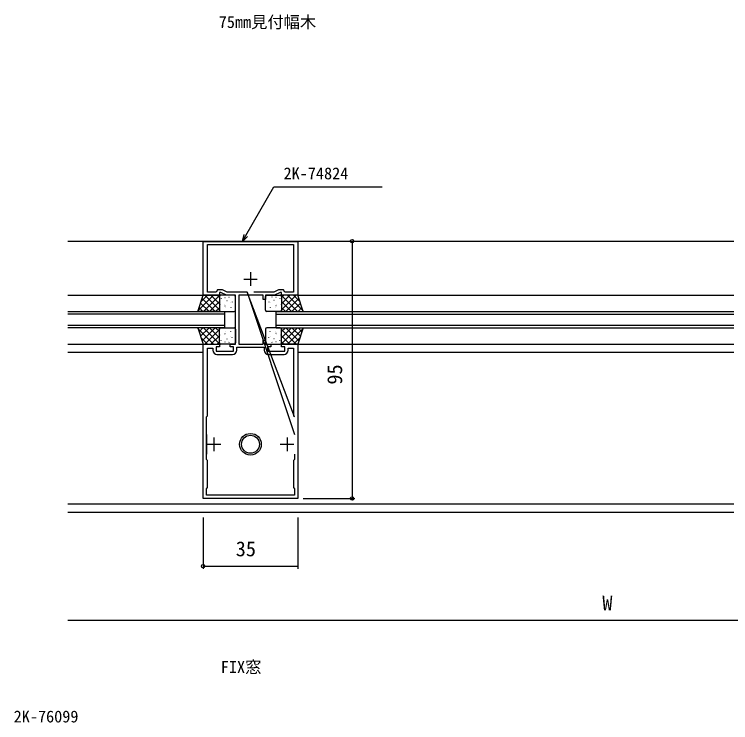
# Model space of a CAD drawing. Units: millimetres, scale not verified. Extents: x -437 to 438, y -681 to 679.
# Drawn here: x -96.4 to 168.2, y -404.5 to -143 of the extents above; entities that cross this region are included whole.
import ezdxf
from ezdxf.enums import TextEntityAlignment as Align

# ---------------------------------------------------------------- set-up
doc = ezdxf.new("R2010")
doc.units = ezdxf.units.MM
doc.header["$LTSCALE"] = 4
for name, color, linetype in [('0-1_USER1', 3, 'Continuous'), ('0-2_YKK_11', 7, 'Continuous'), ('0-3_YKK_12', 2, 'Continuous'), ('0-4_YKK_13', 4, 'Continuous'), ('0-6_YKK_D', 6, 'Continuous')]:
    doc.layers.add(name, color=color, linetype=linetype)
doc.styles.add('ＭＳ ゴシック', font='')
doc.styles.get('ＭＳ ゴシック').set_extended_font_data('MS Gothic')

msp = doc.modelspace()

# ---------------------------------------------------------------- linework, layer by layer
at = {"layer": '0-2_YKK_11'}
for p, q in [((-11.7, -240.7), (-6.7, -240.7)), ((-9.2, -238.2), (-9.2, -243.2)), ((-21.6, -268.5), (-15.8, -268.5)), ((-2.6, -268.5), (3.2, -268.5)), ((-22.7, -299.2), (-22.7, -304.2)), ((4.3, -299.2), (4.3, -304.2)), ((-25.2, -301.7), (-20.2, -301.7)), ((1.8, -301.7), (6.8, -301.7))]:
    msp.add_line(p, q, dxfattribs=at)
for points in [[(8.3, -264.7), (8.3, -321.7), (-26.7, -321.7), (-26.7, -264.7), (-20.7, -264.7), (-20.7, -265.7), (-21.9, -265.7), (-21.9, -267.3), (-15.5, -267.3), (-15.5, -265.7), (-16.7, -265.7), (-16.7, -264.7), (-14.7, -264.7), (-14.7, -246.7), (-18.055, -246.7), (-20.2, -245.7), (-20.7, -245.7), (-20.7, -246.7), (-26.7, -246.7), (-26.7, -226.8), (8.3, -226.8), (8.3, -246.7), (2.3, -246.7), (2.3, -245.7), (1.8, -245.7), (-0.345, -246.7), (-3.7, -246.7), (-3.7, -248.2), (-4.5, -248.2), (-4.5, -246.7), (-13.5, -246.7), (-13.5, -264.7), (-4.5, -264.7), (-4.5, -263.2), (-3.7, -263.2), (-3.7, -264.7), (-1.7, -264.7), (-1.7, -265.7), (-2.9, -265.7), (-2.9, -267.3)], [(-10.4, -245.5), (-17.789, -245.5), (-19.505, -244.7), (-21.438, -244.7), (-21.9, -245.5), (-25.1, -245.5), (-25.1, -228), (6.7, -228), (6.7, -245.5), (3.5, -245.5), (3.038, -244.7), (1.105, -244.7), (-0.611, -245.5), (-8, -245.5)], [(4.7, -267), (4.7, -266.2), (6.7, -266.2), (6.7, -291.2), (7.1, -291.6), (-10.4, -245.5), (7.1, -298.067)], [(-25.5, -298.067), (-25.5, -291.6), (-25.1, -291.2), (-25.1, -266.2), (-23.1, -266.2), (-23.1, -267)], [(-14.3, -267), (-14.3, -265.9), (-4.1, -265.9), (-4.1, -267)], [(-2.9, -267.3), (3.5, -267.3), (3.5, -265.7), (2.3, -265.7), (2.3, -264.7), (8.3, -264.7)], [(7.1, -305.333), (7.1, -307.3), (6.7, -307.7), (6.7, -317.7), (7.1, -318.1), (7.1, -320.5), (-25.5, -320.5), (-25.5, -318.1), (-25.1, -317.7), (-25.1, -307.7), (-25.5, -307.3), (-25.5, -298.067), (-25.5, -305.333)]]:
    msp.add_lwpolyline(points, dxfattribs=at)
for centre, start, end in [((-21.6, -267), 180.00001, 269.99999), ((-15.8, -267), 270.00001, 359.99999), ((-2.6, -267), 180.00001, 269.99999), ((3.2, -267), 270.00001, 359.99999)]:
    msp.add_arc(centre, 1.5, start, end, dxfattribs=at)
at = {"layer": '0-3_YKK_12'}
for p, q in [((-76.7, -226.7), (169.3, -226.7)), ((-76.7, -246.7), (-26.7, -246.7)), ((8.3, -246.7), (169.3, -246.7)), ((-76.7, -252.7), (-18.7, -252.7)), ((-18.7, -253.7), (-76.7, -253.7)), ((-18.7, -258.7), (-18.7, -252.7)), ((0.3, -258.7), (0.3, -252.7)), ((0.3, -252.7), (169.3, -252.7)), ((0.3, -253.7), (169.3, -253.7)), ((-76.7, -257.7), (-18.7, -257.7)), ((-18.7, -258.7), (-76.7, -258.7)), ((0.3, -257.7), (169.3, -257.7)), ((0.3, -258.7), (169.3, -258.7)), ((-76.7, -264.7), (-26.7, -264.7)), ((8.3, -264.7), (169.3, -264.7)), ((-76.7, -267.7), (-26.7, -267.7)), ((8.3, -267.7), (169.3, -267.7)), ((-76.7, -323.7), (169.3, -323.7)), ((-76.7, -326.7), (169.3, -326.7))]:
    msp.add_line(p, q, dxfattribs=at)
at = {"layer": '0-4_YKK_13'}
for p, q in [((-28.627, -252.48), (-22.847, -246.7)), ((-27.504, -249.112), (-25.092, -246.7)), ((-27.095, -247.885), (-22.279, -252.7)), ((-26.602, -252.7), (-20.7, -246.798)), ((-26.034, -246.7), (-20.7, -252.034)), ((-23.789, -246.7), (-20.7, -249.789)), ((-21.544, -246.7), (-20.7, -247.544)), ((-20.7, -247.2), (-20.7, -252.2)), ((-15.2, -246.7), (-20.2, -246.7)), ((-20.079, -247.935), (-20.055, -247.978)), ((-18.623, -247.508), (-18.615, -247.514)), ((-17.888, -248.578), (-17.864, -248.621)), ((-17.208, -247.336), (-17.12, -247.383)), ((-15.264, -247.144), (-15.24, -247.188)), ((-14.7, -252.2), (-14.7, -247.2)), ((-3.7, -252.2), (-3.7, -247.2)), ((-3.2, -246.7), (1.8, -246.7)), ((-3.136, -247.144), (-3.16, -247.188)), ((-1.192, -247.336), (-1.28, -247.383)), ((-0.512, -248.578), (-0.536, -248.621)), ((0.223, -247.508), (0.215, -247.514)), ((1.679, -247.935), (1.655, -247.978)), ((7.634, -246.7), (2.3, -252.034)), ((5.389, -246.7), (2.3, -249.789)), ((3.144, -246.7), (2.3, -247.544)), ((8.202, -252.7), (2.3, -246.798)), ((2.3, -247.2), (2.3, -252.2)), ((8.695, -247.885), (3.879, -252.7)), ((10.227, -252.48), (4.447, -246.7)), ((9.104, -249.112), (6.692, -246.7)), ((-28.217, -251.252), (-26.77, -252.7)), ((-27.656, -249.568), (-24.524, -252.7)), ((-24.357, -252.7), (-20.7, -249.043)), ((-22.112, -252.7), (-20.7, -251.288)), ((-20.605, -249.327), (-20.598, -249.334)), ((-20.512, -250.011), (-20.488, -250.055)), ((-18.733, -250.226), (-18.645, -250.272)), ((-18.622, -250.602), (-18.598, -250.646)), ((-18.438, -251.269), (-18.43, -251.275)), ((-16.43, -251.245), (-16.406, -251.289)), ((-16.418, -249.483), (-16.41, -249.489)), ((-15.998, -249.169), (-15.974, -249.213)), ((-2.402, -249.169), (-2.426, -249.213)), ((-1.97, -251.245), (-1.994, -251.289)), ((-1.982, -249.483), (-1.99, -249.489)), ((0.038, -251.269), (0.03, -251.275)), ((0.222, -250.602), (0.198, -250.646)), ((0.333, -250.226), (0.245, -250.272)), ((2.112, -250.011), (2.088, -250.055)), ((2.205, -249.327), (2.198, -249.334)), ((5.957, -252.7), (2.3, -249.043)), ((3.712, -252.7), (2.3, -251.288)), ((9.256, -249.568), (6.124, -252.7)), ((9.817, -251.252), (8.37, -252.7)), ((-20.2, -252.7), (-15.2, -252.7)), ((-19.054, -252.679), (-19.043, -252.7)), ((1.8, -252.7), (-3.2, -252.7)), ((0.654, -252.679), (0.643, -252.7)), ((-28.627, -258.92), (-22.847, -264.7)), ((-28.217, -260.148), (-26.77, -258.7)), ((-27.656, -261.832), (-24.524, -258.7)), ((-27.095, -263.515), (-22.279, -258.7)), ((-26.602, -258.7), (-20.7, -264.602)), ((-24.357, -258.7), (-20.7, -262.357)), ((-22.112, -258.7), (-20.7, -260.112)), ((-20.7, -264.2), (-20.7, -259.2)), ((-20.2, -258.7), (-15.2, -258.7)), ((-19.054, -258.721), (-19.043, -258.7)), ((-14.7, -259.2), (-14.7, -264.2)), ((-3.7, -259.2), (-3.7, -264.2)), ((1.8, -258.7), (-3.2, -258.7)), ((0.654, -258.721), (0.643, -258.7)), ((8.202, -258.7), (2.3, -264.602)), ((5.957, -258.7), (2.3, -262.357)), ((3.712, -258.7), (2.3, -260.112)), ((2.3, -264.2), (2.3, -259.2)), ((8.695, -263.515), (3.879, -258.7)), ((10.227, -258.92), (4.447, -264.7)), ((9.256, -261.832), (6.124, -258.7)), ((9.817, -260.148), (8.37, -258.7)), ((-26.034, -264.7), (-20.7, -259.366)), ((-23.789, -264.7), (-20.7, -261.611)), ((-20.512, -261.389), (-20.488, -261.345)), ((-18.733, -261.174), (-18.645, -261.128)), ((-18.622, -260.797), (-18.598, -260.754)), ((-18.438, -260.131), (-18.43, -260.125)), ((-16.43, -260.154), (-16.406, -260.111)), ((-16.418, -261.917), (-16.41, -261.911)), ((-1.97, -260.154), (-1.994, -260.111)), ((-1.982, -261.917), (-1.99, -261.911)), ((0.038, -260.131), (0.03, -260.125)), ((0.222, -260.797), (0.198, -260.754)), ((0.333, -261.174), (0.245, -261.128)), ((2.112, -261.389), (2.088, -261.345)), ((7.634, -264.7), (2.3, -259.366)), ((5.389, -264.7), (2.3, -261.611)), ((-27.504, -262.288), (-25.092, -264.7)), ((-21.544, -264.7), (-20.7, -263.856)), ((-20.605, -262.073), (-20.598, -262.066)), ((-20.079, -263.465), (-20.055, -263.421)), ((-18.623, -263.892), (-18.615, -263.885)), ((-17.888, -262.822), (-17.864, -262.778)), ((-17.208, -264.064), (-17.12, -264.017)), ((-15.998, -262.231), (-15.974, -262.187)), ((-15.264, -264.256), (-15.24, -264.212)), ((-3.136, -264.256), (-3.16, -264.212)), ((-2.402, -262.231), (-2.426, -262.187)), ((-1.192, -264.064), (-1.28, -264.017)), ((-0.512, -262.822), (-0.536, -262.778)), ((0.223, -263.892), (0.215, -263.885)), ((1.679, -263.465), (1.655, -263.421)), ((2.205, -262.073), (2.198, -262.066)), ((3.144, -264.7), (2.3, -263.856)), ((9.104, -262.288), (6.692, -264.7)), ((-15.2, -264.7), (-20.2, -264.7)), ((-3.2, -264.7), (1.8, -264.7))]:
    msp.add_line(p, q, dxfattribs=at)
for points in [[(-28.7, -252.7), (-26.7, -246.7), (-20.7, -246.7), (-20.7, -252.7)], [(10.3, -252.7), (8.3, -246.7), (2.3, -246.7), (2.3, -252.7)], [(-28.7, -258.7), (-26.7, -264.7), (-20.7, -264.7), (-20.7, -258.7)], [(10.3, -258.7), (8.3, -264.7), (2.3, -264.7), (2.3, -258.7)]]:
    msp.add_lwpolyline(points, close=True, dxfattribs=at)
for radius in [4, 3.32]:
    msp.add_circle((-9.2, -301.7), radius, dxfattribs=at)
for centre, start, end in [((-20.2, -247.2), 90, 180), ((-15.2, -247.2), 0, 90), ((-3.2, -247.2), 90, 180), ((1.8, -247.2), 0, 90), ((-20.2, -252.2), 180, 270), ((-15.2, -252.2), 270, 0), ((-3.2, -252.2), 180, 270), ((1.8, -252.2), 270, 0), ((-20.2, -259.2), 90, 180), ((-15.2, -259.2), 0, 90), ((-3.2, -259.2), 90, 180), ((1.8, -259.2), 0, 90), ((-20.2, -264.2), 180, 270), ((-15.2, -264.2), 270, 0), ((-3.2, -264.2), 180, 270), ((1.8, -264.2), 270, 0)]:
    msp.add_arc(centre, 0.5, start, end, dxfattribs=at)
at = {"layer": '0-6_YKK_D'}
for p, q in [((10.3, -226.7), (29.3, -226.7)), ((28.3, -226.7), (28.3, -321.7)), ((10.3, -321.7), (29.3, -321.7)), ((-26.7, -328.7), (-26.7, -347.7)), ((8.3, -328.7), (8.3, -347.7)), ((-26.7, -346.7), (8.3, -346.7)), ((326.3, -366.7), (-76.7, -366.7))]:
    msp.add_line(p, q, dxfattribs=at)
for points in [[(-12.21, -226.8), (-10.935, -224.592), (-0.605, -206.7), (39.473, -206.7)], [(-10.343, -224.933), (-12.21, -226.8), (-11.527, -224.25)]]:
    msp.add_lwpolyline(points, dxfattribs=at)
for centre in [(28.3, -226.7), (28.3, -321.7), (-26.7, -346.7)]:
    msp.add_circle(centre, 0.637, dxfattribs=at)

# ---------------------------------------------------------------- texts
at = {"layer": '0-1_USER1', "style": 'ＭＳ ゴシック'}
for s, p in [('75㎜見付幅木', (-20.933, -149.319)), ('FIX窓', (-20.166, -387.456))]:
    msp.add_text(s, height=4.399, dxfattribs=at).set_placement(p, align=Align.BOTTOM_LEFT)
at = {"layer": '0-6_YKK_D', "style": 'ＭＳ ゴシック'}
for s, height, p in [('2K-74824', 4.399, (3.001, -205.2)), ('35', 5.499, (-14.655, -344.7)), ('W', 5.499, (120.752, -364.7)), ('2K-76099', 4.399, (-96.68, -405.724))]:
    msp.add_text(s, height=height, dxfattribs=at).set_placement(p, align=Align.BOTTOM_LEFT)
msp.add_text('95', height=5.499, rotation=90, dxfattribs=at).set_placement((26.3, -279.676), align=Align.BOTTOM_LEFT)

doc.saveas('drawing.dxf')
